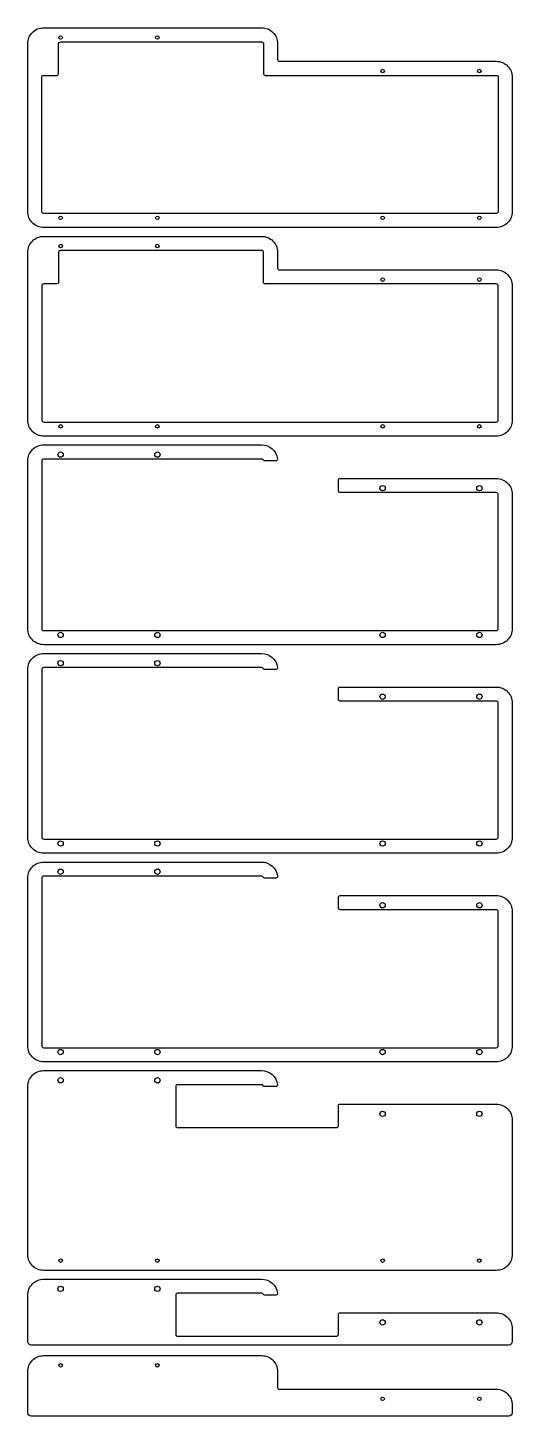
# Model space of a CAD drawing. Header units: millimetres. Extents: x 37 to 312, y -274 to 514.
import ezdxf

# ---------------------------------------------------------------- set-up
doc = ezdxf.new("R2010")
doc.units = ezdxf.units.MM
doc.layers.get('0').update_dxf_attribs({"linetype": 'CONTINUOUS'})

msp = doc.modelspace()

# ---------------------------------------------------------------- linework, layer by layer
for points in [[(179.83, 495.03), (294.68, 495.03), (303.17, 495.03, -0.414214), (312.25, 485.95), (312.25, 409.75, -0.414214), (303.17, 400.67), (46, 400.67, -0.414214), (36.92, 409.75), (36.92, 505, -0.414214), (46, 514.08), (169.82, 514.08, -0.414214), (178.9, 505), (178.9, 495.95, 0.414214)], [(169.82, 514.08, -0.414214), (178.9, 505), (178.9, 495.95, 0.414214), (179.83, 495.03), (294.68, 495.03), (303.17, 495.03, -0.414214), (312.25, 485.95), (312.25, 409.75, -0.414214), (303.17, 400.67), (46, 400.67, -0.414214), (36.92, 409.75), (36.92, 505, -0.414214), (46, 514.08)], [(304.25, 409.75, -0.414214), (303.17, 408.67), (46, 408.67, -0.414214), (44.92, 409.75), (44.92, 486.03, -0.414214), (45.92, 487.03), (53.45, 487.03, 0.414184), (54.45, 488.03), (54.45, 505.08, -0.414184), (55.45, 506.08), (169.82, 506.08, -0.414214), (170.9, 505), (170.9, 488.03, 0.414214), (171.9, 487.03), (294.68, 487.03), (303.17, 487.03, -0.414214), (304.25, 485.95)], [(169.82, 506.08, -0.414214), (170.9, 505), (170.9, 488.03, 0.414214), (171.9, 487.03), (294.68, 487.03), (303.17, 487.03, -0.414214), (304.25, 485.95), (304.25, 409.75, -0.414214), (303.17, 408.67), (46, 408.67, -0.414214), (44.92, 409.75), (44.92, 486.03, -0.414214), (45.92, 487.03), (53.45, 487.03, 0.414184), (54.45, 488.03), (54.45, 505.08, -0.414184), (55.45, 506.08)], [(312.25, 367.55), (312.25, 291.35, -0.414214), (303.17, 282.27), (46, 282.27, -0.414214), (36.92, 291.35), (36.92, 386.6, -0.414214), (46, 395.67), (169.82, 395.67, -0.414214), (178.9, 386.6), (178.9, 377.55, 0.414214), (179.83, 376.63), (294.68, 376.63), (303.17, 376.63, -0.414214)], [(54.45, 369.63, -0.414184), (53.45, 368.63), (45.92, 368.63, 0.414214), (44.92, 367.63), (44.92, 291.35, 0.414214), (46, 290.27), (303.17, 290.27, 0.414214), (304.25, 291.35), (304.25, 367.55, 0.414214), (303.17, 368.63), (294.68, 368.63), (171.9, 368.63, -0.414214), (170.9, 369.63), (170.9, 386.6, 0.414214), (169.82, 387.67), (55.45, 387.67, 0.414184), (54.45, 386.68)], [(303.17, 258.23, -0.414214), (312.25, 249.15), (312.25, 172.95, -0.414214), (303.17, 163.87), (46, 163.87, -0.414214), (36.92, 172.95), (36.92, 268.2, -0.414214), (46, 277.27), (169.82, 277.27, -0.378299), (178.83, 269.32, -0.451064), (177.84, 268.2), (171.64, 268.2, -0.273516), (170.77, 268.72, 0.273516), (169.82, 269.27), (46, 269.27, 0.414214), (44.92, 268.2), (44.92, 172.95, 0.414214), (46, 171.87), (303.17, 171.87, 0.414214), (304.25, 172.95), (304.25, 249.15, 0.414214), (303.17, 250.23), (294.68, 250.23), (214.46, 250.23, -0.414214), (213.46, 251.23), (213.46, 257.23, -0.414214), (214.46, 258.23), (294.68, 258.23)], [(294.68, 131.83), (214.46, 131.83, -0.414214), (213.46, 132.83), (213.46, 138.83, -0.414214), (214.46, 139.83), (294.68, 139.83), (303.17, 139.83, -0.414214), (312.25, 130.75), (312.25, 54.55, -0.414214), (303.17, 45.47), (46, 45.47, -0.414214), (36.92, 54.55), (36.92, 149.8, -0.414214), (46, 158.87), (169.82, 158.87, -0.378299), (178.83, 150.92, -0.451064), (177.84, 149.8), (171.64, 149.8, -0.273516), (170.77, 150.32, 0.273516), (169.82, 150.87), (46, 150.87, 0.414214), (44.92, 149.8), (44.92, 54.55, 0.414214), (46, 53.47), (303.17, 53.47, 0.414214), (304.25, 54.55), (304.25, 130.75, 0.414214), (303.17, 131.83)], [(46, -72.93, -0.414214), (36.92, -63.85), (36.92, 31.4, -0.414214), (46, 40.47), (169.82, 40.47, -0.378299), (178.83, 32.52, -0.451064), (177.84, 31.4), (171.64, 31.4, -0.273516), (170.77, 31.92, 0.273516), (169.82, 32.47), (46, 32.47, 0.414214), (44.92, 31.4), (44.92, -63.85, 0.414214), (46, -64.93), (303.17, -64.93, 0.414214), (304.25, -63.85), (304.25, 12.35, 0.414214), (303.17, 13.43), (294.68, 13.43), (214.46, 13.43, -0.414214), (213.46, 14.43), (213.46, 20.43, -0.414214), (214.46, 21.43), (294.68, 21.43), (303.17, 21.43, -0.414214), (312.25, 12.35), (312.25, -63.85, -0.414214), (303.17, -72.93)], [(312.25, -182.25, -0.414214), (303.17, -191.33), (46, -191.33, -0.414214), (36.92, -182.25), (36.92, -87, -0.414214), (46, -77.93), (169.82, -77.93, -0.378299), (178.83, -85.88, -0.451064), (177.84, -87), (171.64, -87, -0.273516), (170.77, -86.48, 0.273516), (169.82, -85.93), (122, -85.93, 0.414214), (121, -86.93), (121, -109.28, 0.414214), (122, -110.28), (212.46, -110.28, 0.414214), (213.46, -109.28), (213.46, -97.97, -0.414214), (214.46, -96.97), (294.68, -96.97), (303.17, -96.97, -0.414214), (312.25, -106.05)], [(303.17, -215.37, -0.414214), (312.25, -224.45), (312.25, -231.72, -0.414214), (310.25, -233.72), (38.92, -233.72, -0.414214), (36.92, -231.72), (36.92, -205.4, -0.414214), (46, -196.33), (169.82, -196.33, -0.378299), (178.83, -204.28, -0.451064), (177.84, -205.4), (171.64, -205.4, -0.273516), (170.77, -204.88, 0.273516), (169.82, -204.33), (122, -204.33, 0.414214), (121, -205.33), (121, -227.68, 0.414214), (122, -228.68), (212.46, -228.68, 0.414214), (213.46, -227.68), (213.46, -216.37, -0.414214), (214.46, -215.37), (294.68, -215.37)], [(303.17, -258.77, -0.414214), (312.25, -267.85), (312.25, -272.13, -0.414214), (310.25, -274.13), (38.92, -274.13, -0.414214), (36.92, -272.13), (36.92, -248.8, -0.414214), (46, -239.73), (169.82, -239.73, -0.414214), (178.9, -248.8), (178.9, -257.85, 0.414214), (179.83, -258.77), (294.68, -258.77)]]:
    msp.add_lwpolyline(points, format="xyb", close=True)
for centre, radius in [((55.6, 508.58), 1), ((55.6, 508.58), 1), ((110.6, 508.58), 1), ((110.6, 508.58), 1), ((238.58, 489.53), 1), ((238.58, 489.53), 1), ((293.58, 489.53), 1), ((293.58, 489.53), 1), ((55.6, 406.18), 1), ((55.6, 406.18), 1), ((110.6, 406.18), 1), ((110.6, 406.18), 1), ((238.58, 406.18), 1), ((238.58, 406.18), 1), ((293.58, 406.18), 1), ((293.58, 406.18), 1), ((55.6, 390.18), 1), ((110.6, 390.18), 1), ((238.58, 371.13), 1), ((293.58, 371.13), 1), ((55.6, 287.78), 1), ((110.6, 287.78), 1), ((238.58, 287.78), 1), ((293.58, 287.78), 1), ((55.6, 271.78), 1.5), ((110.6, 271.78), 1.5), ((238.58, 252.73), 1.5), ((293.58, 252.73), 1.5), ((55.6, 169.38), 1.5), ((110.6, 169.38), 1.5), ((238.58, 169.38), 1.5), ((293.58, 169.38), 1.5), ((55.6, 153.38), 1.5), ((110.6, 153.38), 1.5), ((238.58, 134.33), 1.5), ((293.58, 134.33), 1.5), ((55.6, 50.98), 1.5), ((110.6, 50.98), 1.5), ((238.58, 50.98), 1.5), ((293.58, 50.98), 1.5), ((55.6, 34.98), 1.5), ((110.6, 34.98), 1.5), ((238.58, 15.93), 1.5), ((293.58, 15.93), 1.5), ((55.6, -67.42), 1.5), ((110.6, -67.42), 1.5), ((238.58, -67.42), 1.5), ((293.58, -67.42), 1.5), ((55.6, -83.42), 1.5), ((110.6, -83.42), 1.5), ((238.58, -102.47), 1.5), ((293.58, -102.47), 1.5), ((55.6, -185.82), 1), ((110.6, -185.82), 1), ((238.58, -185.82), 1), ((293.58, -185.82), 1), ((55.6, -201.82), 1.5), ((55.6, -201.82), 1.5), ((110.6, -201.82), 1.5), ((110.6, -201.82), 1.5), ((238.58, -220.87), 1.5), ((238.58, -220.87), 1.5), ((293.58, -220.87), 1.5), ((293.58, -220.87), 1.5), ((55.6, -245.22), 1), ((55.6, -245.22), 1), ((110.6, -245.22), 1), ((110.6, -245.22), 1), ((238.58, -264.27), 1), ((238.58, -264.27), 1), ((293.58, -264.27), 1), ((293.58, -264.27), 1)]:
    msp.add_circle(centre, radius)

doc.saveas('drawing.dxf')
